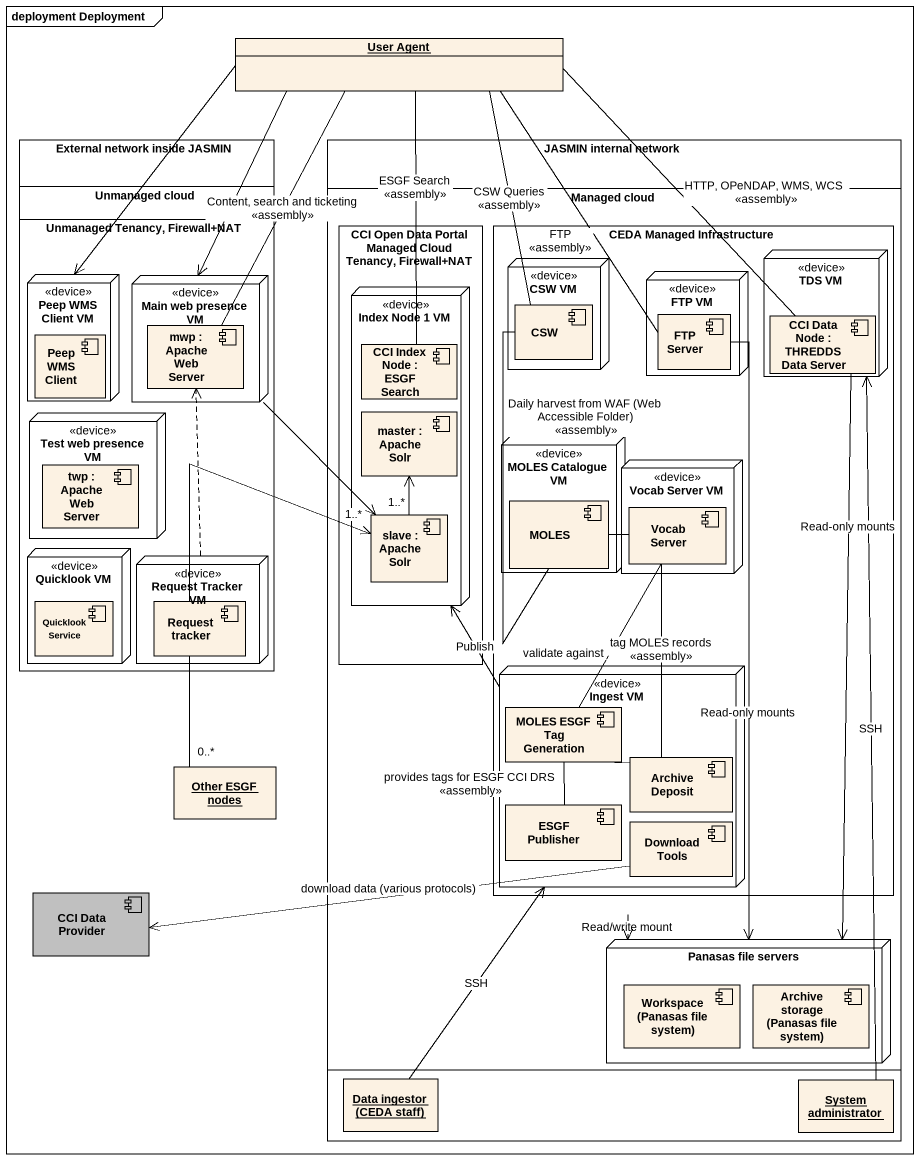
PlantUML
@startuml
mainframe deployment Deployment
allowmixing
hide circle
hide empty members
object "User Agent" as User_Agent
rectangle "External network inside JASMIN" as External_network_inside {
  rectangle "Unmanaged cloud" as Unmanaged_cloud {
    rectangle "Unmanaged Tenancy, Firewall+NAT" as Unmanaged_Tenancy_Firewall {
      node "Peep WMS Client VM" as Peep_WMS_Client_VM <<device>> {
        component "Peep WMS Client" as Peep_WMS_Client
      }
      node "Main web presence VM" as Main_web_presence_VM <<device>> {
        component "mwp : Apache Web Server" as mwp
      }
      node "Test web presence VM" as Test_web_presence_VM <<device>> {
        component "twp : Apache Web Server" as twp
      }
      node "Quicklook VM" as Quicklook_VM <<device>> {
        component "Quicklook Service" as Quicklook_Service
      }
      node "Request Tracker VM" as Request_Tracker_VM <<device>> {
        component "Request tracker" as Request_tracker
      }
    }
  }
}
rectangle "JASMIN internal network" as JASMIN_internal_network {
  rectangle "CCI Open Data Portal Managed Cloud Tenancy, Firewall+NAT" as CCI_Open_Data_Portal {
    node "Index Node 1 VM" as Index_Node_1_VM <<device>> {
      component "CCI Index Node : ESGF Search" as CCI_Index_Node
      component "master : Apache Solr" as master
      component "slave : Apache Solr" as slave
    }
  }
  rectangle "CEDA Managed Infrastructure" as CEDA_Managed_Infrastructure {
    node "CSW VM" as CSW_VM <<device>> {
      component CSW
    }
    node "FTP VM" as FTP_VM <<device>> {
      component "FTP Server" as FTP_Server
    }
    node "TDS VM" as TDS_VM <<device>> {
      component "CCI Data Node : THREDDS Data Server" as CCI_Data_Node
    }
    node "MOLES Catalogue VM" as MOLES_Catalogue_VM <<device>> {
      component MOLES
    }
    node "Vocab Server VM" as Vocab_Server_VM <<device>> {
      component "Vocab Server" as Vocab_Server
    }
    node "Ingest VM" as Ingest_VM <<device>> {
      component "MOLES ESGF Tag Generation" as MOLES_ESGF_Tag_Generation
      component "Archive Deposit" as Archive_Deposit
      component "ESGF Publisher" as ESGF_Publisher
      component "Download Tools" as Download_Tools
    }
  }
  node "Panasas file servers" as Panasas_file_servers {
    component "Workspace (Panasas file system)" as Workspace_Panasas_file
    component "Archive storage (Panasas file system)" as Archive_storage_Panasas
  }
}
rectangle "Managed cloud" as Managed_cloud {
  object "Data ingestor (CEDA staff)" as Data_ingestor_CEDA_staff
  object "System administrator" as System_administrator
}
object "Other ESGF nodes" as Other_ESGF_nodes
component "CCI Data Provider" as CCI_Data_Provider #C0C0C0
User_Agent --> Peep_WMS_Client_VM
User_Agent --> Main_web_presence_VM
User_Agent -- CSW : CSW Queries\n<<assembly>>
User_Agent -- FTP_Server : FTP\n<<assembly>>
User_Agent -- CCI_Data_Node : HTTP, OPeNDAP, WMS, WCS\n<<assembly>>
User_Agent -- mwp : Content, search and ticketing\n<<assembly>>
User_Agent -- CCI_Index_Node : ESGF Search\n<<assembly>>
Managed_cloud --> Panasas_file_servers : Read/write mount
Main_web_presence_VM --> "1..*" slave
CSW -- MOLES : Daily harvest from WAF (Web Accessible Folder)\n<<assembly>>
FTP_Server --> Panasas_file_servers : Read-only mounts
CCI_Data_Node --> Panasas_file_servers : Read-only mounts
Request_Tracker_VM .up.> mwp
slave -up-> master
Ingest_VM -up-> Index_Node_1_VM : Publish
MOLES_ESGF_Tag_Generation -up- MOLES : tag MOLES records\n<<assembly>>
MOLES_ESGF_Tag_Generation -up- Vocab_Server : validate against
MOLES_ESGF_Tag_Generation -- ESGF_Publisher : provides tags for ESGF CCI DRS\n<<assembly>>
Other_ESGF_nodes "0..*" -up-> "1..*" slave
Download_Tools -left-> CCI_Data_Provider : download data (various protocols)
Data_ingestor_CEDA_staff -up-> Ingest_VM : SSH
System_administrator -up-> TDS_VM : SSH
@enduml
